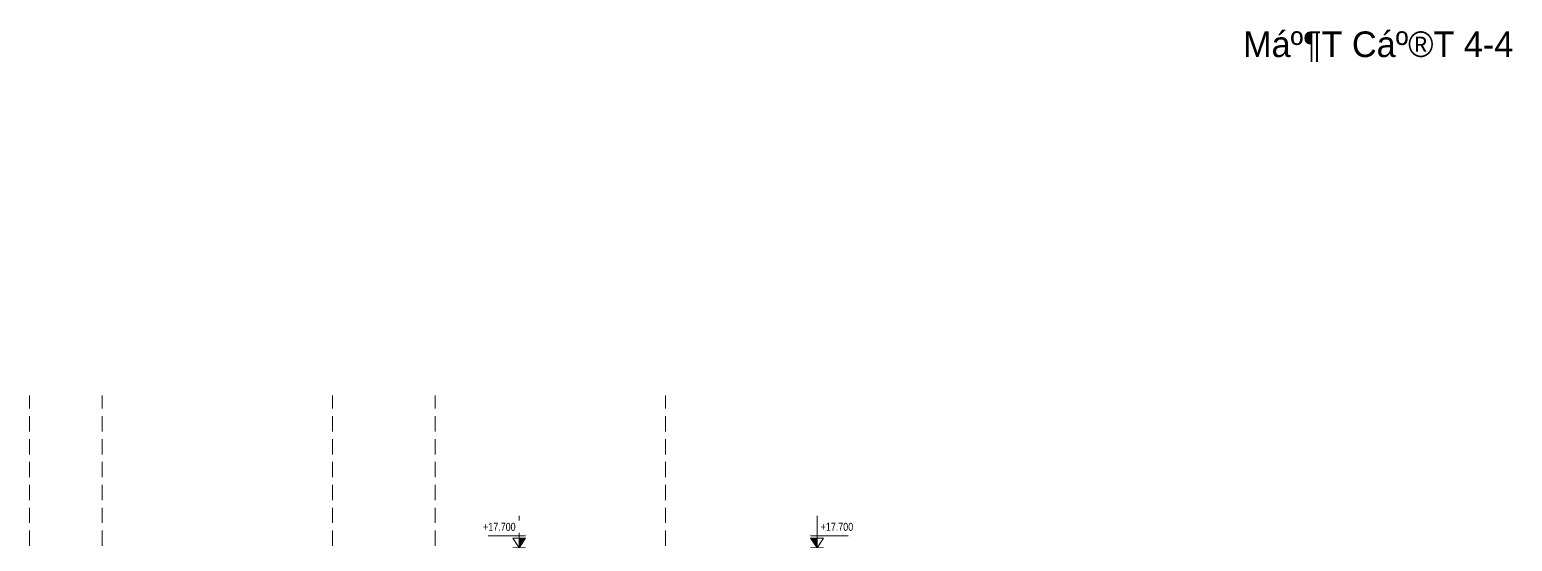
# Model space of a CAD drawing. Header units: millimetres. Extents: x -31177 to 43935, y -145912 to 20306.
# Drawn here: x -14900 to 19844, y -122151 to -110158 of the extents above; entities that cross this region are included whole.
import ezdxf
from ezdxf.enums import TextEntityAlignment as Align

# ---------------------------------------------------------------- set-up
doc = ezdxf.new("R2010")
doc.units = ezdxf.units.MM
doc.linetypes.add('Hidden', pattern=[535.78125, 357.1875, -178.59375])
doc.layers.add('A-FLOR-LEVL', color=8, linetype='Continuous', lineweight=9)
doc.layers.add('S-GRID', color=1, linetype='Continuous', lineweight=9)
doc.styles.add('Arial', font='arial.ttf', dxfattribs={"width": 0.8, "height": 187.5})

# ---------------------------------------------------------------- blocks, each defined once
blk = doc.blocks.new('Level - 000_-1742766-MẶT CẮT 5-5')
at = {"layer": 'A-FLOR-LEVL'}
blk.add_hatch(color=256, dxfattribs=at).paths.add_polyline_path([(-2303, 4125), (-2303, 3900), (-2153, 4125)])
for p, q in [((-2303, 3900), (-2303, 4650)), ((-2153, 4177), (-3032, 4177)), ((-2303, 3900), (-2453, 4125)), ((-2153, 4125), (-2453, 4125)), ((-2153, 3900), (-2453, 3900)), ((-2303, 3900), (-2153, 4125)), ((-2303, 4125), (-2153, 4125)), ((-2153, 4125), (-2303, 3900)), ((-2303, 3900), (-2303, 4125))]:
    blk.add_line(p, q, dxfattribs=at)

msp = doc.modelspace()

# ---------------------------------------------------------------- linework, layer by layer
at = {"layer": 'S-GRID', "linetype": 'Hidden'}
for p, q in [((-14900, -143150.1), (-14900, -118730.6)), ((-13200, -143150.1), (-13200, -118730.6)), ((-7800, -143150.1), (-7800, -118730.6)), ((-5400, -143150.1), (-5400, -118730.6)), ((0, -143150.1), (0, -118730.6))]:
    msp.add_line(p, q, dxfattribs=at)

# ---------------------------------------------------------------- block references
at = {"layer": 'A-FLOR-LEVL'}
msp.add_blockref('Level - 000_-1742766-MẶT CẮT 5-5', (-1126.9, -126200), dxfattribs=at)
at = {"layer": 'A-FLOR-LEVL', "extrusion": (0, 0, -1)}
msp.add_blockref('Level - 000_-1742766-MẶT CẮT 5-5', (-1248.1, -126200), dxfattribs=at)

# ---------------------------------------------------------------- texts
msp.add_text('Máº¶T Cáº®T 4-4', height=600).set_placement((16700, -110500), align=Align.MIDDLE_CENTER)

# ---------------------------------------------------------------- next in the draw order: texts
at = {"layer": 'A-FLOR-LEVL', "char_height": 187.5, "width": 918.734, "attachment_point": 1, "style": 'Arial', "bg_fill": 3, "box_fill_scale": 1.25, "bg_fill_color": 256, "bg_fill_true_color": 13158600, "bg_fill_transparency": 0}
for insert in [(-4275.4, -121716), (3634.5, -121716)]:
    msp.add_mtext('+17.700', dxfattribs=dict(at, insert=insert))

# ---------------------------------------------------------------- next in the draw order: texts
for insert in [(-4275.4, -121716), (3634.5, -121716)]:
    msp.add_mtext('+17.700', dxfattribs=dict(at, insert=insert))

doc.saveas('drawing.dxf')
